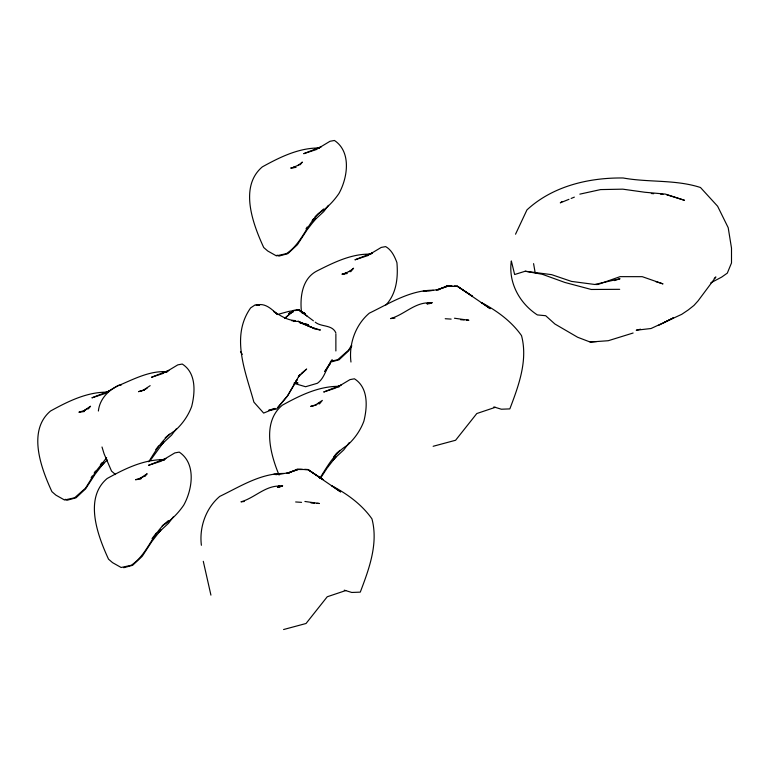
<?xml version="1.0" encoding="UTF-8"?>
<svg xmlns="http://www.w3.org/2000/svg" width="770" height="770" viewBox="0 0 770 770"><rect width="100%" height="100%" fill="white"/><g stroke="black" fill="none" stroke-linecap="round" stroke-linejoin="round"><path stroke-width="1.16" d="M98.377 411.026C99.628 398.937 108.801 389.514 119.697 385.096C134.144 378.917 149.034 371.188 165.117 371.631M515.534 234.205L526.95 209.902C552.658 186.09 588.886 177.552 623.151 177.986C648.841 182.634 675.415 179.362 700.479 187.505L717.621 206.245L728.199 227.699L731.5 248.133L731.5 262.965L727.303 273.129L721.673 277.094L710.797 282.84M332.139 359.571L324.776 371.544L330.292 363.478C325.412 369.918 324.468 378.099 317.452 383.248L305.584 386.733L294.256 383.412M148.754 461.788C155.935 450.229 163.124 437.803 175.098 430.603C182.442 423.972 188.227 415.762 191.672 406.473C195.262 392.2 196.36 372.911 182.24 364.046L177.812 364.865L165.993 371.958L168.88 370.389L151.526 377.262L163.74 373.219M351.563 345.326L348.531 350.196L337.655 359.763L330.927 361.245M319.723 478.488C327.356 466.331 334.642 452.972 347.28 445.349C354.623 438.717 360.408 430.507 363.864 421.219C367.454 406.945 368.551 387.656 354.421 378.792L349.994 379.61L338.174 386.694L341.062 385.135L323.708 392.007L335.922 387.964M91.12 477.795L92.352 475.879M94.2 473.001L95.432 471.086M306.017 228.854L307.249 226.938M150.323 460.402L163.798 441.913L160.593 445.349L171.566 435.156L176.243 428.909M351.813 345.913L348.618 350.841L339.05 359.792L330.176 362.208M320.589 478.103L326.99 468.256L335.989 456.658L332.784 460.094L343.757 449.901L349.099 442.76M328.444 205.33L323.766 211.577L312.793 221.77L315.998 218.334L307.009 229.941L297.403 244.706L287.836 253.657L278.961 256.073L277.065 255.13M173.24 516.968L168.563 523.225L158.389 532.667M100.408 464.666L101.832 462.837M312.225 220.518L313.65 218.69M315.074 216.851L323.583 208.997M155.761 449.593L158.61 445.926M152.046 538.577L156.31 533.081M333.631 457.005L336.48 453.338L340.022 450.325M106.645 457.726L96.423 470.672L85.499 488.209L74.623 497.776L64.536 500L55.921 495.149L51.917 491.674C41.33 468.718 26.969 430.931 50.502 411.036C68.03 401.353 87.27 391.805 107.694 392.161M385.914 305.007C396.56 293.659 398.206 277.431 396.916 262.608C394.635 256.497 391.612 249.913 385.655 246.602L381.227 247.42L369.408 254.514L372.295 252.955L354.941 259.817L368.195 255.486M88.367 408.899L90.542 406.223L83.41 410.997L84.796 410.439L78.896 412.229L84.228 411.536M300.185 164.742L302.36 162.075L297.923 165.579M144.981 476.389L147.157 473.714L140.015 478.478L141.41 477.929L135.51 479.72L140.833 479.017M350.677 271.772L353.574 268.21L349.147 271.714M319.444 403.952L322.351 400.4L315.209 405.164L316.605 404.606L310.705 406.396L314.353 405.482L313.072 405.655M277.999 407.147L287.566 395.819L297.172 379.658L295.574 381.429M158.389 532.551L160.795 529.972L151.796 541.579L142.19 556.344L132.623 565.296L123.749 567.711M150.16 385.655L143.028 390.419L144.413 389.861L138.513 391.651L142.161 390.736L140.891 390.91M107.367 459.969L100.976 465.917L104.181 462.491L95.191 474.089L85.586 488.854L76.018 497.805L67.144 500.231L65.248 499.287M714.213 278.499L715.888 276.959L698.034 300.916L693.962 305.43L688.255 309.944L681.729 314.333L651.035 328.511L636.251 330.224L640.515 329.204M284.977 318.164L293.89 310.358L298.875 309.944L305.141 313.583L301.907 312.591M285.006 318.174L293.89 310.358L288.519 314.102L293.457 311.6M165.184 437.841L169.612 434.078M162.172 525.91L168.38 520.635M301.118 373.614L306.662 369.032L298.404 376.848L299.761 374.644L287.48 396.001L276.603 409.034L268.759 410.468M561.917 201.653L560.291 202.837L568.953 199.324M299.241 164.732L292.793 167.658L295.401 166.821L290.714 168.081L296.046 167.379M87.424 408.88L83.41 410.997M147.041 388.301L143.028 390.419M350.456 270.857L344.007 273.793L346.615 272.946L341.928 274.207L347.26 273.514M144.038 476.37L140.015 478.478M317.827 403.942L319.223 403.047M426.984 303.784L429.025 302.581L427.225 303.63M277.421 487.025L279.462 485.822L277.652 486.871M663.567 322.822L673.413 317.846L658.446 325.421M292.504 311.869L288.615 313.563L292.927 311.889M436.32 289.972L447.505 286.305L438.043 289.664L446.388 286.18L451.961 286.084M286.748 473.223L297.932 469.546L288.481 472.905L296.825 469.421L302.389 469.325M571.119 198.448L574.362 197.13M428.996 303.765L432.23 302.591L427.273 303.803L431.604 302.966C415.665 301.195 404.76 314.622 390.534 318.578L394.923 318.135M279.423 487.006L282.657 485.832L277.7 487.044L282.041 486.207C266.093 484.436 255.188 497.863 240.962 501.819L244.254 501.491M495.303 407.32L476.803 413.529L455.599 440.257L433.144 446.292M345.73 590.561L327.231 596.769L306.036 623.498L283.581 629.533M614.364 280.588L620.033 278.74L594.787 284.476L571.494 281.406L551.609 274.649L525.217 271.233L514.639 274.524L511.338 260.934C508.113 282.455 519.519 303.332 537.354 314.92L545.689 315.719L554.9 324.006L577.683 337.279L590.138 342.024L596.76 341.543M633.113 333.015L608.262 340.715L590.138 342.024M291.705 320.734L292.533 320.493M268.663 410.266L275.073 408.418L263.648 413.076L253.898 402.142C245.697 372.093 230.278 336.673 250.635 307.894L255.197 304.862L259.596 305.353M316.971 149.351L303.726 153.682L321.08 146.82L318.193 148.379L330.003 141.285L334.44 140.467C351.63 151.873 347.665 177.841 338.925 193.54C333.42 201.509 326.721 208.449 318.462 213.579C306.296 225.918 301.243 243.821 286.44 253.628L276.353 255.852L267.739 251.001L263.725 247.526C253.147 224.571 238.777 186.783 262.32 166.878C279.847 157.205 299.087 147.657 319.512 148.013M105.153 393.508L91.909 397.83L109.263 390.967L106.376 392.527L118.195 385.443L121.516 384.827M161.767 460.999L148.514 465.321L165.868 458.458L162.98 460.017L174.8 452.924L179.227 452.106C196.427 463.511 192.452 489.479 183.712 505.178C178.216 513.147 171.508 520.087 163.259 525.217C151.084 537.566 146.04 555.459 131.227 565.267L121.14 567.49L112.535 562.639L108.522 559.164C97.934 536.209 83.574 498.421 107.117 478.526C124.634 468.843 143.884 459.295 164.308 459.651M279.058 314.064L288.798 311.407L298.49 309.896L302.494 312.322M579.839 194.146L600.59 189.584L622.766 189.16L644.846 192.25L665.328 194.088L684.501 200.296L666.531 194.695M295.43 310.599L297.239 310.204M319.463 148.129L314.969 148.716L318.318 148.456M370.688 254.264L366.183 254.851L369.533 254.591M166.147 371.852L162.768 372.295L167.225 371.939M106.53 392.431L103.151 392.873L106.501 392.604M339.454 386.453L334.96 387.041L339.416 386.684M164.26 459.767L159.765 460.364L164.222 460.008M256.179 305.247C264.918 302.321 271.704 309.174 277.537 314.555L273.543 311.321C280.126 315.44 287.181 320.349 295.237 320.58L292.879 320.686M433.356 290.213C409.871 290.184 389.745 303.313 369.311 313.159C355.442 324.882 348.666 344.132 350.966 362.035M436.715 289.915L438.948 289.713M283.784 473.454C260.298 473.425 240.173 486.553 219.739 496.4C205.869 508.123 199.103 527.373 201.394 545.275M287.143 473.155L289.376 472.953M438.602 289.433L428.755 291.05L423.279 291.118L426.474 291.416M289.039 472.674L279.192 474.291L273.716 474.358L276.902 474.657M595.72 284.525L597.992 284.467L620.071 276.651L642.247 276.671L662.999 283.899L655.597 281.55M293.235 321.465L298.279 321.321L306.027 325.248M294.833 383.056L298.038 382.998L294.101 383.065M370.726 254.148C351.611 253.551 333.718 262.531 317.019 270.934C301.84 278.644 299.809 297.624 301.532 312.745M339.503 386.338C319.078 385.972 299.828 395.53 282.311 405.203C261.8 422.153 270.289 454.088 279.077 475.071M619.686 289.328L591.254 289.472L564.882 282.455L542.35 274.303L525.217 271.233M451.952 286.257L446.388 286.18L457.515 286.325L490.221 308.683L481.327 302.514C496.727 310.589 511.444 321.263 521.521 335.624C528.085 360.399 518.585 385.895 509.836 408.899L501.337 409.217L493.849 406.926M301.272 469.479L296.825 469.421L307.952 469.565L340.648 491.924L331.755 485.755C347.155 493.84 361.881 504.504 371.949 518.865C378.522 543.639 369.022 569.136 360.273 592.14L351.765 592.457L344.277 590.166M304.612 469.527L307.952 469.565L322.928 479.546L307.952 469.565L304.612 469.421M445.224 318.722L451.133 319.107M460.595 319.714L464.146 319.945M466.514 320.099L468.872 320.253L454.464 318.231M295.651 501.963L301.561 502.348M311.022 502.954L314.574 503.185M316.942 503.339L319.309 503.493L304.901 501.472M651.333 193.52L653.672 193.703M660.679 194.242L663.018 194.425M314.208 328.809L320.387 330.022L311.119 327.25L306.412 325.219L314.285 328.453L298.279 321.321L302.649 323.775M301.186 311.889L305.141 313.583M307.143 316.133L298.875 309.944L313.419 320.82M315.219 322.158C321.321 327.269 332.226 324.343 335.874 332.909M115.539 474.57L111.534 471.105L104.114 453.867L102.006 446.995M240.481 351.62L242.309 354.364M203.29 561.311L210.922 595.123M533.581 263.629L535.208 273.003M335.874 333.92L335.874 350.966M457.515 286.325L454.185 286.276L457.515 286.325L472.501 296.306L457.515 286.325M308.183 324.699L299.819 322.649L308.183 324.699"/></g></svg>
